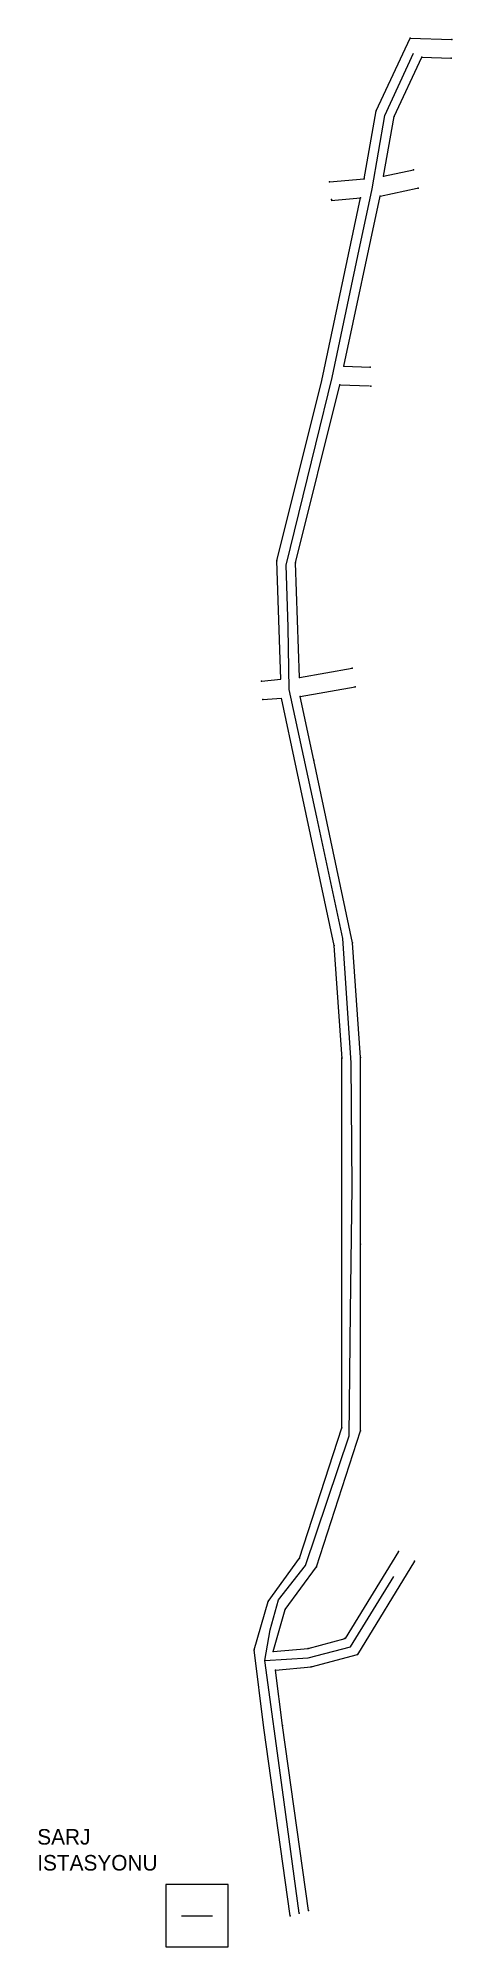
# Model space of a CAD drawing. Header units: metres. Extents: x 405905 to 405972, y 4588468 to 4588775.
import ezdxf

# ---------------------------------------------------------------- set-up
doc = ezdxf.new("R2010")
doc.units = ezdxf.units.M
doc.layers.get('0').update_dxf_attribs({"color": 5, "lineweight": 0, "true_color": 0x0000ff})
doc.layers.add('GEOFENCE', color=3, linetype='Continuous', lineweight=0)
doc.layers.add('TEXT', color=33, linetype='Continuous', lineweight=0)
for name, color, linetype, lineweight, true_color in [('INIT_COORD', 2, 'Continuous', 0, 0xffff00), ('OTOCAD_LAGIM', 4, 'Continuous', 0, 0x00ffff), ('OTOCAD_TABAN_III', 3, 'Continuous', 0, 0x00ff00), ('OTOCAD_TABAN_IV', 20, 'Continuous', 0, 0xff3f00), ('OTOCAD_TABAN_KILIC', 1, 'Continuous', 0, 0xff0000), ('OTOCAD_TABAN_V', 33, 'Continuous', 0, 0xcc9966), ('OTOCAD_TABAN_VI', 224, 'Continuous', 0, 0x990072), ('PUSULA_OLCUSU', 2, 'Continuous', 0, 0xffff00), ('YENINOKTA', 2, 'Continuous', 0, 0xffff00)]:
    doc.layers.add(name, color=color, linetype=linetype, lineweight=lineweight, true_color=true_color)

msp = doc.modelspace()

# ---------------------------------------------------------------- linework, layer by layer
at = {"lineweight": 0}
msp.add_point((405945.6, 4588472.94, 340.1), dxfattribs=at)
at = {"layer": 'GEOFENCE'}
for p, q in [((405960.78, 4588762.36, 340.9), (405965.37, 4588772.36, 340.95)), ((405958.73, 4588750.54, 340.8), (405960.78, 4588762.36, 340.9)), ((405956.45, 4588739.77, 340.8), (405958.73, 4588750.54, 340.8)), ((405952.31, 4588720.21, 340.8), (405956.45, 4588739.77, 340.8)), ((405949.7, 4588709.52, 340.78), (405952.31, 4588720.21, 340.8)), ((405944.95, 4588690.09, 340.75), (405949.7, 4588709.52, 340.78)), ((405945.27, 4588680.1, 340.7), (405944.95, 4588690.09, 340.75)), ((405945.41, 4588670.1, 340.65), (405945.27, 4588680.1, 340.7)), ((405949.84, 4588649.57, 340.6), (405945.41, 4588670.1, 340.65)), ((405954.06, 4588630.02, 340.55), (405949.84, 4588649.57, 340.6)), ((405955.4, 4588610.07, 340.5), (405954.06, 4588630.02, 340.55)), ((405955.51, 4588590.07, 340.48), (405955.4, 4588610.07, 340.5)), ((405955.27, 4588570.07, 340.41), (405955.51, 4588590.07, 340.48)), ((405955.04, 4588550.07, 340.35), (405955.27, 4588570.07, 340.41)), ((405948.04, 4588529.22, 340.3), (405955.04, 4588550.07, 340.35)), ((405943.68, 4588523.74, 340.26), (405948.04, 4588529.22, 340.3)), ((405955.27, 4588516.18, 340.2), (405962.25, 4588527.47, 333.22)), ((405942.34, 4588518.92, 340.22), (405943.68, 4588523.74, 340.26)), ((405941.51, 4588513.99, 340.2), (405942.34, 4588518.92, 340.22)), ((405948.49, 4588514.41, 340.1), (405955.27, 4588516.18, 340.2)), ((405941.51, 4588513.99, 340.2), (405948.49, 4588514.41, 340.1)), ((405944.35, 4588493.19, 340.15), (405941.51, 4588513.99, 340.2)), ((405947.05, 4588473.37, 340.1), (405944.35, 4588493.19, 340.15)), ((405928.1, 4588472.94, 340.1), (405933.1, 4588472.94, 340.1))]:
    msp.add_line(p, q, dxfattribs=at)
at = {"layer": 'INIT_COORD'}
msp.add_point((405947.05, 4588473.37, 340.1), dxfattribs=at)
at = {"layer": 'OTOCAD_LAGIM', "lineweight": 0}
for p, q in [((405959.39, 4588763.11, 340.9), (405964.84, 4588774.79, 340.95)), ((405962.28, 4588762.2, 340.9), (405966.72, 4588771.72, 340.95)), ((405957.47, 4588752.19, 340.8), (405959.39, 4588763.11, 340.9)), ((405960.58, 4588752.59, 340.8), (405962.28, 4588762.2, 340.9)), ((405950.65, 4588719.75, 340.8), (405956.9, 4588749.13, 340.8)), ((405954.21, 4588722.06, 340.8), (405960.02, 4588749.4, 340.8)), ((405943.43, 4588690.77, 340.75), (405950.65, 4588719.75, 340.8)), ((405946.44, 4588690.46, 340.75), (405953.58, 4588719.08, 340.8)), ((405944.09, 4588671.71, 340.65), (405943.43, 4588690.77, 340.75)), ((405947.08, 4588672, 340.65), (405946.44, 4588690.46, 340.75)), ((405949.37, 4588658.7, 340.6), (405947.19, 4588668.97, 340.65)), ((405946.6, 4588657.32, 340.6), (405944.18, 4588668.7, 340.65)), ((405952.63, 4588628.93, 340.55), (405946.6, 4588657.32, 340.6)), ((405955.61, 4588629.35, 340.55), (405949.37, 4588658.7, 340.6)), ((405956.9, 4588610.9, 340.5), (405955.61, 4588629.35, 340.55)), ((405953.91, 4588610.69, 340.5), (405952.63, 4588628.93, 340.55)), ((405953.9, 4588580.9, 340.45), (405953.9, 4588610.9, 340.5)), ((405956.9, 4588580.9, 340.45), (405956.9, 4588610.9, 340.5)), ((405953.9, 4588551.37, 340.35), (405953.9, 4588580.9, 340.45)), ((405956.9, 4588550.9, 340.35), (405956.9, 4588580.9, 340.45)), ((405947.09, 4588530.4, 340.3), (405953.9, 4588551.37, 340.35)), ((405949.79, 4588529.02, 340.3), (405956.9, 4588550.9, 340.35)), ((405942.06, 4588523.48, 340.25), (405947.09, 4588530.4, 340.3)), ((405944.8, 4588522.15, 340.25), (405949.79, 4588529.02, 340.3)), ((405939.81, 4588515.66, 340.2), (405942.06, 4588523.48, 340.25)), ((405942.87, 4588515.42, 340.2), (405944.8, 4588522.15, 340.25)), ((405941.35, 4588503.12, 340.15), (405939.81, 4588515.66, 340.2)), ((405944.33, 4588503.51, 340.15), (405943.23, 4588512.44, 340.2)), ((405948.5, 4588473.8, 340.1), (405944.33, 4588503.51, 340.15)), ((405945.6, 4588472.94, 340.1), (405941.35, 4588503.12, 340.15))]:
    msp.add_line(p, q, dxfattribs=at)
at = {"layer": 'OTOCAD_LAGIM'}
for p, q in [((405935.6, 4588477.94, 340.1), (405925.6, 4588477.94, 340.1)), ((405925.6, 4588477.94, 340.1), (405925.6, 4588467.94, 340.1)), ((405935.6, 4588472.94, 340.1), (405935.6, 4588477.94, 340.1)), ((405935.6, 4588467.94, 340.1), (405935.6, 4588472.94, 340.1)), ((405925.6, 4588467.94, 340.1), (405935.6, 4588467.94, 340.1))]:
    msp.add_line(p, q, dxfattribs=at)
at = {"layer": 'OTOCAD_TABAN_III', "lineweight": 0}
for p, q in [((405947.08, 4588672, 340.65), (405955.51, 4588673.48, 340.75)), ((405940.95, 4588671.43, 340.7), (405944.09, 4588671.71, 340.65)), ((405947.19, 4588668.97, 340.65), (405956.03, 4588670.53, 340.75)), ((405941.21, 4588668.45, 340.7), (405944.18, 4588668.7, 340.65))]:
    msp.add_line(p, q, dxfattribs=at)
at = {"layer": 'OTOCAD_TABAN_IV', "lineweight": 0}
for p, q in [((405954.21, 4588722.06, 340.8), (405958.41, 4588721.91, 340.85)), ((405953.58, 4588719.08, 340.8), (405958.31, 4588718.91, 340.85))]:
    msp.add_line(p, q, dxfattribs=at)
at = {"layer": 'OTOCAD_TABAN_KILIC', "lineweight": 0}
for p, q in [((405962.99, 4588531.52, 331.2), (405954.43, 4588517.51, 340.2)), ((405965.55, 4588529.95, 331.2), (405956.37, 4588514.92, 340.2)), ((405942.87, 4588515.42, 340.2), (405948.45, 4588515.91, 340.1)), ((405948.45, 4588515.91, 340.1), (405954.43, 4588517.51, 340.2)), ((405943.23, 4588512.44, 340.2), (405948.97, 4588512.94, 340.1)), ((405948.97, 4588512.94, 340.1), (405956.37, 4588514.92, 340.2))]:
    msp.add_line(p, q, dxfattribs=at)
msp.add_point((405962.99, 4588531.52, 331.2), dxfattribs=at)
at = {"layer": 'OTOCAD_TABAN_V', "lineweight": 0}
for p, q in [((405951.91, 4588751.7, 340.85), (405957.47, 4588752.19, 340.8)), ((405960.58, 4588752.59, 340.8), (405965.36, 4588753.6, 340.85)), ((405952.17, 4588748.71, 340.85), (405956.9, 4588749.13, 340.8)), ((405960.02, 4588749.4, 340.8), (405965.99, 4588750.67, 340.85))]:
    msp.add_line(p, q, dxfattribs=at)
at = {"layer": 'OTOCAD_TABAN_VI', "lineweight": 0}
for p, q in [((405964.84, 4588774.79, 340.95), (405971.53, 4588774.55, 341)), ((405966.72, 4588771.72, 340.95), (405971.43, 4588771.56, 341))]:
    msp.add_line(p, q, dxfattribs=at)
at = {"layer": 'PUSULA_OLCUSU', "lineweight": 0}
for p in [(405966.72, 4588771.72, 340.95), (405962.28, 4588762.2, 340.9), (405952.19, 4588748.84, 340.85), (405960.02, 4588749.4, 340.8), (405966.12, 4588750.7, 340.85), (405953.58, 4588719.08, 340.8), (405958.53, 4588718.86, 340.85), (405946.44, 4588690.46, 340.75), (405947.19, 4588668.97, 340.65), (405941.21, 4588668.45, 340.7), (405949.37, 4588658.7, 340.6), (405955.61, 4588629.35, 340.55), (405956.9, 4588610.9, 340.5), (405956.9, 4588580.9, 340.45), (405956.9, 4588550.9, 340.35), (405949.79, 4588529.02, 340.3), (405944.8, 4588522.15, 340.25), (405948.45, 4588515.91, 340.1), (405954.3, 4588517.5, 340.2), (405942.87, 4588515.42, 340.2), (405944.33, 4588503.51, 340.15), (405948.5, 4588473.8, 340.1)]:
    msp.add_point(p, dxfattribs=at)
at = {"layer": 'YENINOKTA', "lineweight": 0}
for p in [(405964.84, 4588774.79, 340.95), (405971.53, 4588774.55, 341), (405971.43, 4588771.56, 341), (405959.39, 4588763.11, 340.9), (405957.47, 4588752.19, 340.8), (405960.58, 4588752.59, 340.8), (405965.36, 4588753.6, 340.85), (405951.91, 4588751.7, 340.85), (405956.9, 4588749.13, 340.8), (405954.21, 4588722.06, 340.8), (405958.41, 4588721.91, 340.85), (405943.43, 4588690.77, 340.75), (405955.51, 4588673.48, 340.75), (405940.95, 4588671.43, 340.7), (405947.08, 4588672, 340.65), (405956.03, 4588670.53, 340.75), (405952.63, 4588628.93, 340.55), (405953.9, 4588551.37, 340.35), (405947.09, 4588530.4, 340.3), (405965.55, 4588529.95, 331.2), (405942.06, 4588523.48, 340.25), (405939.81, 4588515.66, 340.2), (405948.97, 4588512.94, 340.1), (405956.37, 4588514.92, 340.2), (405943.23, 4588512.44, 340.2)]:
    msp.add_point(p, dxfattribs=at)

# ---------------------------------------------------------------- texts
at = {"layer": 'TEXT', "insert": (405904.96, 4588486.87, 340.1), "char_height": 2.5, "width": 20.6333, "attachment_point": 1}
msp.add_mtext('{SARJ ISTASYONU}', dxfattribs=at)

doc.saveas('drawing.dxf')
